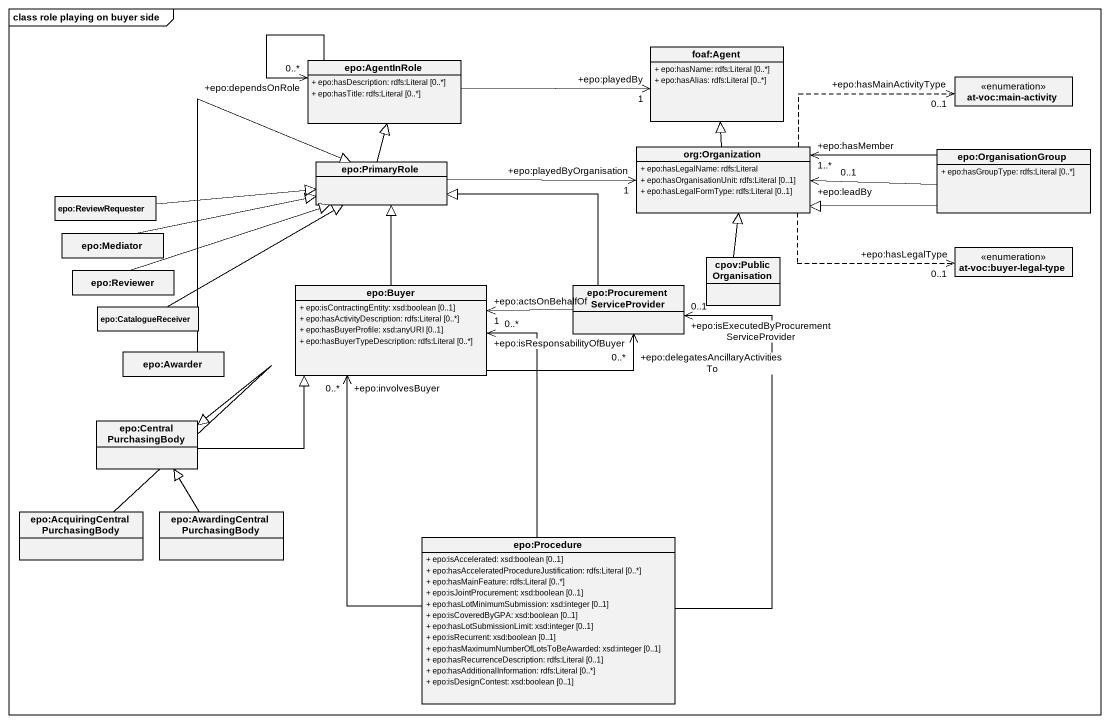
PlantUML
@startuml
mainframe class role playing on buyer side
hide circle
hide empty members
skinparam classAttributeIconSize 0
class "epo:AgentInRole" as epo_AgentInRole {
  + epo:hasDescription: rdfs:Literal [0..*]
  + epo:hasTitle: rdfs:Literal [0..*]
}
class "foaf:Agent" as foaf_Agent {
  + epo:hasName: rdfs:Literal [0..*]
  + epo:hasAlias: rdfs:Literal [0..*]
}
enum "at-voc:main-activity" as at_voc_main_activity
class "epo:PrimaryRole" as epo_PrimaryRole
class "org:Organization" as org_Organization {
  + epo:hasLegalName: rdfs:Literal
  + epo:hasOrganisationUnit: rdfs:Literal [0..1]
  + epo:hasLegalFormType: rdfs:Literal [0..1]
}
class "epo:OrganisationGroup" as epo_OrganisationGroup {
  + epo:hasGroupType: rdfs:Literal [0..*]
}
class "epo:ReviewRequester" as epo_ReviewRequester
class "epo:Mediator" as epo_Mediator
class "epo:Reviewer" as epo_Reviewer
class "cpov:PublicOrganisation" as cpov_PublicOrganisation
enum "at-voc:buyer-legal-type" as at_voc_buyer_legal_type
class "epo:CatalogueReceiver" as epo_CatalogueReceiver
class "epo:Buyer" as epo_Buyer {
  + epo:isContractingEntity: xsd:boolean [0..1]
  + epo:hasActivityDescription: rdfs:Literal [0..*]
  + epo:hasBuyerProfile: xsd:anyURI [0..1]
  + epo:hasBuyerTypeDescription: rdfs:Literal [0..*]
}
class "epo:ProcurementServiceProvider" as epo_ProcurementServiceProvid
class "epo:Awarder" as epo_Awarder
class "epo:CentralPurchasingBody" as epo_CentralPurchasingBody
class "epo:AcquiringCentralPurchasingBody" as epo_AcquiringCentralPurchasi
class "epo:AwardingCentralPurchasingBody" as epo_AwardingCentralPurchasin
class "epo:Procedure" as epo_Procedure {
  + epo:isAccelerated: xsd:boolean [0..1]
  + epo:hasAcceleratedProcedureJustification: rdfs:Literal [0..*]
  + epo:hasMainFeature: rdfs:Literal [0..*]
  + epo:isJointProcurement: xsd:boolean [0..1]
  + epo:hasLotMinimumSubmission: xsd:integer [0..1]
  + epo:isCoveredByGPA: xsd:boolean [0..1]
  + epo:hasLotSubmissionLimit: xsd:integer [0..1]
  + epo:isRecurrent: xsd:boolean [0..1]
  + epo:hasMaximumNumberOfLotsToBeAwarded: xsd:integer [0..1]
  + epo:hasRecurrenceDescription: rdfs:Literal [0..1]
  + epo:hasAdditionalInformation: rdfs:Literal [0..*]
  + epo:isDesignContest: xsd:boolean [0..1]
}
epo_AgentInRole --> "+epo:dependsOnRole\n0..*" epo_AgentInRole
epo_AgentInRole -right-> "+epo:playedBy\n1" foaf_Agent
epo_PrimaryRole -up-|> epo_AgentInRole
epo_PrimaryRole -right-> "+epo:playedByOrganisation\n1" org_Organization
org_Organization -up-|> foaf_Agent
org_Organization .right.> "+epo:hasMainActivityType\n0..1" at_voc_main_activity
org_Organization .right.> "+epo:hasLegalType\n0..1" at_voc_buyer_legal_type
epo_OrganisationGroup -left-> "+epo:hasMember\n1..*" org_Organization
epo_OrganisationGroup -left-|> org_Organization
epo_OrganisationGroup -left-> "+epo:leadBy\n0..1" org_Organization
epo_ReviewRequester -right-|> epo_PrimaryRole
epo_Mediator -right-|> epo_PrimaryRole
epo_Reviewer -right-|> epo_PrimaryRole
cpov_PublicOrganisation -up-|> org_Organization
epo_CatalogueReceiver -right-|> epo_PrimaryRole
epo_Buyer -up-|> epo_PrimaryRole
epo_Buyer -right-> "+epo:delegatesAncillaryActivitiesTo\n0..*" epo_ProcurementServiceProvid
epo_ProcurementServiceProvid -left-|> epo_PrimaryRole
epo_ProcurementServiceProvid -left-> "+epo:actsOnBehalfOf\n1" epo_Buyer
epo_Awarder -up-|> epo_PrimaryRole
epo_CentralPurchasingBody -right-|> epo_Buyer
epo_AcquiringCentralPurchasi -up-|> epo_CentralPurchasingBody
epo_AwardingCentralPurchasin -up-|> epo_CentralPurchasingBody
epo_Procedure -up-> "+epo:involvesBuyer\n0..*" epo_Buyer
epo_Procedure -up-> "+epo:isResponsabilityOfBuyer\n0..*" epo_Buyer
epo_Procedure -up-> "+epo:isExecutedByProcurementServiceProvider\n0..1" epo_ProcurementServiceProvid
@enduml
